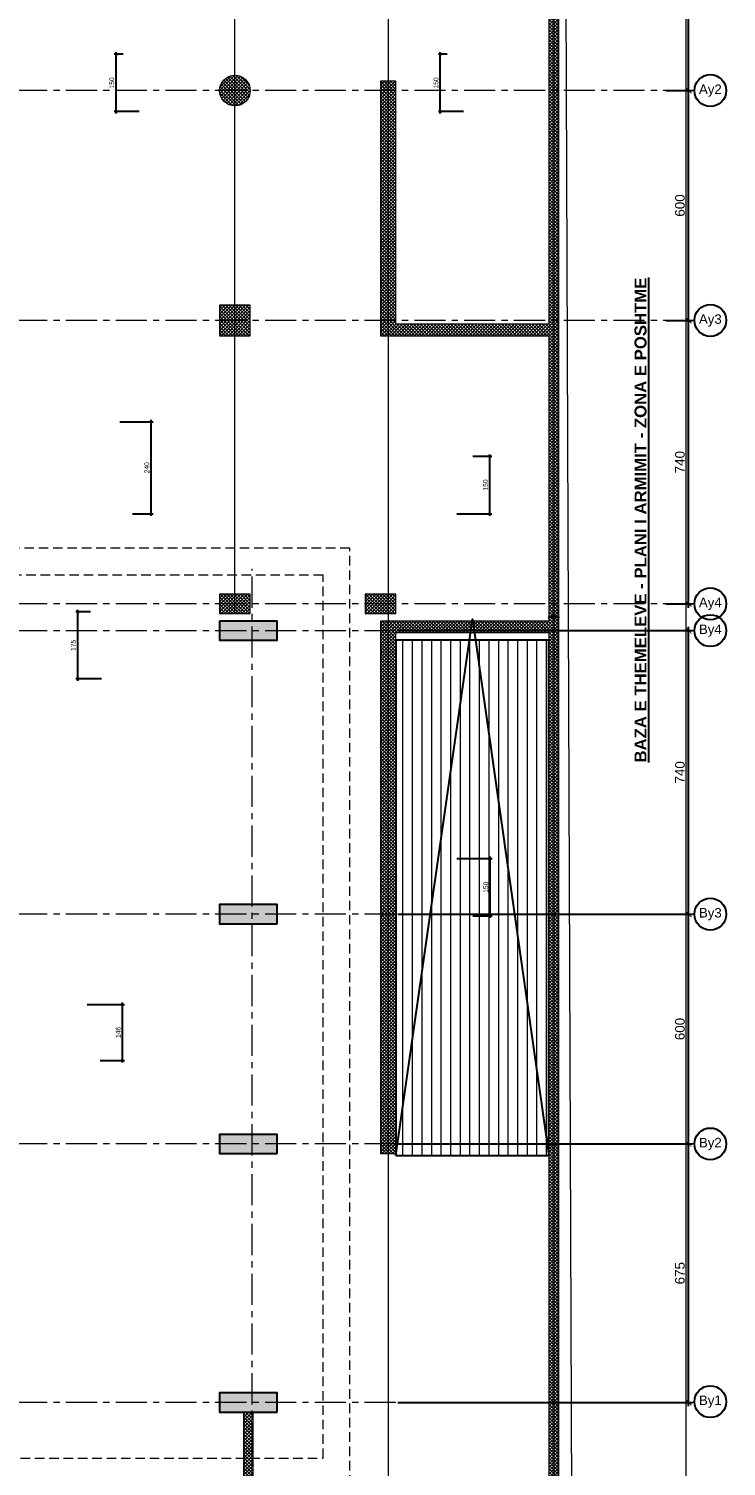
# Model space of a CAD drawing. Header units: centimetres. Extents: x 54080 to 84019, y -57712 to -39496.
# Drawn here: x 82197 to 84019, y -45618 to -41866 of the extents above; entities that cross this region are included whole.
import ezdxf
from ezdxf.enums import TextEntityAlignment as Align

# ---------------------------------------------------------------- set-up
doc = ezdxf.new("R2010")
doc.units = ezdxf.units.CM
doc.header["$LTSCALE"] = 50
doc.header["$MEASUREMENT"] = 0
for name, pattern in [('23486-A01$0${ Chain Double-Dash }', [0]), ('AXES', [2, 1.25, -0.25, 0.25, -0.25]), ('CACHE', [0.375, 0.25, -0.125]), ('CONTINU', [0]), ('Dot & Dashed', [335.138881, 158.75, -88.194444, 0, -88.194437])]:
    doc.linetypes.add(name, pattern=pattern)
doc.layers.get('0').update_dxf_attribs({"color": 8})
for name, color, linetype in [('ARMINF', 1, 'Continuous'), ('AXES', 10, 'AXES'), ('BETON COUPE', 3, 'CONTINU'), ('BETON TRAME', 252, 'Continuous'), ('BORD', 5, 'Continuous'), ('TEXTE', 7, 'Continuous')]:
    doc.layers.add(name, color=color, linetype=linetype)
for name, color, linetype, lineweight in [('BETON CACHE', 4, 'CACHE', 5), ('BETON HACHURE', 253, 'Continuous', 13), ('JOINT JEKTO', 150, 'AXES', 35)]:
    doc.layers.add(name, color=color, linetype=linetype, lineweight=lineweight)
doc.layers.add('FMULT', color=150, linetype='Continuous', plot=False)
doc.layers.add('HORS GEL', color=7, linetype='CACHE', lineweight=15, true_color=0x00661a)
doc.layers.add('New_2D Drafting - General_Pen_No__4', color=252, linetype='Continuous', lineweight=13, true_color=0x696969)
doc.styles.add('FN_TEXT_1.50', font='arial.ttf', dxfattribs={"height": 10})
doc.styles.add('RS_TEXT_1.50', font='arial.ttf', dxfattribs={"height": 12.5})
doc.styles.add('RS_TXT_100', font='arial.ttf', dxfattribs={"height": 25})
doc.styles.add('RS_TXT_50', font='arial.ttf', dxfattribs={"height": 12.5})
doc.dimstyles.new('RS_100CM_LINEAIRE', dxfattribs={"dimscale": 10, "dimtxt": 25, "dimasz": 1.5, "dimexe": 1, "dimexo": 2.5, "dimgap": 1, "dimtad": 1, "dimdec": 1, "dimrnd": 0.5, "dimdsep": 46, "dimtxsty": 'RS_TXT_100', "dimblk1": 'ARCHTICK', "dimblk2": 'ARCHTICK', "dimsah": 1, "dimcen": 2.5, "dimdle": 1, "dimclrt": 4, "dimadec": 0, "dimazin": 2, "dimtfac": 1, "dimtdec": 1, "dimtix": 1, "dimtmove": 2, "dimatfit": 3, "dimfxl": 1, "dimtolj": 1, "dimtzin": 0, "dimarcsym": 0})
doc.dimstyles.new('RS_50CM_LINEAIRE', dxfattribs={"dimscale": 5, "dimtxt": 12.5, "dimasz": 1.5, "dimexe": 1, "dimexo": 2.5, "dimgap": 1, "dimtad": 1, "dimdec": 1, "dimrnd": 0.5, "dimdsep": 46, "dimtxsty": 'RS_TXT_50', "dimblk1": 'ARCHTICK', "dimblk2": 'ARCHTICK', "dimsah": 1, "dimcen": 2.5, "dimdle": 1, "dimclrt": 4, "dimadec": 0, "dimazin": 2, "dimtfac": 1, "dimtdec": 1, "dimtix": 1, "dimtmove": 2, "dimatfit": 3, "dimfxl": 1, "dimtolj": 1, "dimtzin": 0, "dimarcsym": 0})

# ---------------------------------------------------------------- blocks, each defined once
blk = doc.blocks.new('_ArchTick')
at = {"color": 0, "linetype": 'ByBlock', "const_width": 0.15}
blk.add_lwpolyline([(-0.5, -0.5), (0.5, 0.5)], dxfattribs=at)
blk = doc.blocks.new('*D2972')
at = {"layer": 'ARMINF', "color": 0, "lineweight": -2, "transparency": 16777216}
for p, q in [((82325.1, -43567.8), (82325.1, -43382.8)), ((82358.9, -43387.8), (82320.1, -43387.8)), ((82387.2, -43562.8), (82320.1, -43562.8))]:
    blk.add_line(p, q, dxfattribs=at)
at = {"layer": 'Defpoints', "color": 0, "transparency": 16777216}
for p in [(82325.1, -43387.8), (82371.4, -43387.8), (82399.7, -43562.8)]:
    blk.add_point(p, dxfattribs=at)
at = {"layer": 'ARMINF', "color": 0, "lineweight": -2, "transparency": 16777216, "xscale": 7.5, "yscale": 7.5, "zscale": 7.5}
for p, rotation in [((82325.1, -43387.8), 90), ((82325.1, -43562.8), 270)]:
    blk.add_blockref('_ArchTick', p, dxfattribs=dict(at, rotation=rotation))
at = {"layer": 'ARMINF', "color": 4, "transparency": 16777216, "insert": (82313.8, -43475.3), "char_height": 12.5, "attachment_point": 5, "rotation": 90, "style": 'RS_TXT_50'}
blk.add_mtext('\\A1;175', dxfattribs=at)
blk = doc.blocks.new('*D2973')
at = {"layer": 'ARMINF', "color": 0, "lineweight": -2, "transparency": 16777216}
for p, q in [((82350, -44412.8), (82447.1, -44412.8)), ((82442.1, -44564), (82442.1, -44407.8)), ((82383.9, -44559), (82447.1, -44559))]:
    blk.add_line(p, q, dxfattribs=at)
at = {"layer": 'Defpoints', "color": 0, "transparency": 16777216}
for p in [(82337.5, -44412.8), (82442.1, -44412.8), (82371.4, -44559)]:
    blk.add_point(p, dxfattribs=at)
at = {"layer": 'ARMINF', "color": 0, "lineweight": -2, "transparency": 16777216, "xscale": 7.5, "yscale": 7.5, "zscale": 7.5}
for p, rotation in [((82442.1, -44412.8), 90), ((82442.1, -44559), 270)]:
    blk.add_blockref('_ArchTick', p, dxfattribs=dict(at, rotation=rotation))
at = {"layer": 'ARMINF', "color": 4, "transparency": 16777216, "insert": (82430.8, -44485.9), "char_height": 12.5, "attachment_point": 5, "rotation": 90, "style": 'RS_TXT_50'}
blk.add_mtext('\\A1;146', dxfattribs=at)
blk = doc.blocks.new('*D2974')
at = {"layer": 'ARMINF', "color": 0, "lineweight": -2, "transparency": 16777216}
for p, q in [((82435, -42891.6), (82522.1, -42891.6)), ((82517.1, -43136.7), (82517.1, -42886.6)), ((82468.5, -43131.7), (82522.1, -43131.7))]:
    blk.add_line(p, q, dxfattribs=at)
at = {"layer": 'Defpoints', "color": 0, "transparency": 16777216}
for p in [(82422.5, -42891.6), (82517.1, -42891.6), (82456, -43131.7)]:
    blk.add_point(p, dxfattribs=at)
at = {"layer": 'ARMINF', "color": 0, "lineweight": -2, "transparency": 16777216, "xscale": 7.5, "yscale": 7.5, "zscale": 7.5}
for p, rotation in [((82517.1, -42891.6), 90), ((82517.1, -43131.7), 270)]:
    blk.add_blockref('_ArchTick', p, dxfattribs=dict(at, rotation=rotation))
at = {"layer": 'ARMINF', "color": 4, "transparency": 16777216, "insert": (82505.7, -43011.7), "char_height": 12.5, "attachment_point": 5, "rotation": 90, "style": 'RS_TXT_50'}
blk.add_mtext('\\A1;240', dxfattribs=at)
blk = doc.blocks.new('*D2975')
at = {"layer": 'ARMINF', "color": 0, "lineweight": -2, "transparency": 16777216}
for p, q in [((82443.5, -41931.7), (82420.6, -41931.7)), ((82425.6, -42086.8), (82425.6, -41926.7)), ((82485.8, -42081.8), (82420.6, -42081.8))]:
    blk.add_line(p, q, dxfattribs=at)
at = {"layer": 'Defpoints', "color": 0, "transparency": 16777216}
for p in [(82425.6, -41931.7), (82456, -41931.7), (82498.3, -42081.8)]:
    blk.add_point(p, dxfattribs=at)
at = {"layer": 'ARMINF', "color": 0, "lineweight": -2, "transparency": 16777216, "xscale": 7.5, "yscale": 7.5, "zscale": 7.5}
for p, rotation in [((82425.6, -41931.7), 90), ((82425.6, -42081.8), 270)]:
    blk.add_blockref('_ArchTick', p, dxfattribs=dict(at, rotation=rotation))
at = {"layer": 'ARMINF', "color": 4, "transparency": 16777216, "insert": (82414.2, -42006.8), "char_height": 12.5, "attachment_point": 5, "rotation": 90, "style": 'RS_TXT_50'}
blk.add_mtext('\\A1;150', dxfattribs=at)
blk = doc.blocks.new('*D2976')
at = {"layer": 'ARMINF', "color": 0, "lineweight": -2, "transparency": 16777216}
for p, q in [((83290.2, -41931.7), (83267.2, -41931.7)), ((83272.2, -42086.8), (83272.2, -41926.7)), ((83332.4, -42081.8), (83267.2, -42081.8))]:
    blk.add_line(p, q, dxfattribs=at)
at = {"layer": 'Defpoints', "color": 0, "transparency": 16777216}
for p in [(83272.2, -41931.7), (83302.7, -41931.7), (83344.9, -42081.8)]:
    blk.add_point(p, dxfattribs=at)
at = {"layer": 'ARMINF', "color": 0, "lineweight": -2, "transparency": 16777216, "xscale": 7.5, "yscale": 7.5, "zscale": 7.5}
for p, rotation in [((83272.2, -41931.7), 90), ((83272.2, -42081.8), 270)]:
    blk.add_blockref('_ArchTick', p, dxfattribs=dict(at, rotation=rotation))
at = {"layer": 'ARMINF', "color": 4, "transparency": 16777216, "insert": (83260.8, -42006.8), "char_height": 12.5, "attachment_point": 5, "rotation": 90, "style": 'RS_TXT_50'}
blk.add_mtext('\\A1;150', dxfattribs=at)
blk = doc.blocks.new('*D2977')
at = {"layer": 'ARMINF', "color": 0, "lineweight": -2, "transparency": 16777216}
for p, q in [((83357.4, -42981.7), (83406.4, -42981.7)), ((83401.4, -43136.7), (83401.4, -42976.7)), ((83315.2, -43131.7), (83406.4, -43131.7))]:
    blk.add_line(p, q, dxfattribs=at)
at = {"layer": 'Defpoints', "color": 0, "transparency": 16777216}
for p in [(83344.9, -42981.7), (83401.4, -42981.7), (83302.7, -43131.7)]:
    blk.add_point(p, dxfattribs=at)
at = {"layer": 'ARMINF', "color": 0, "lineweight": -2, "transparency": 16777216, "xscale": 7.5, "yscale": 7.5, "zscale": 7.5}
for p, rotation in [((83401.4, -42981.7), 90), ((83401.4, -43131.7), 270)]:
    blk.add_blockref('_ArchTick', p, dxfattribs=dict(at, rotation=rotation))
at = {"layer": 'ARMINF', "color": 4, "transparency": 16777216, "insert": (83390, -43056.7), "char_height": 12.5, "attachment_point": 5, "rotation": 90, "style": 'RS_TXT_50'}
blk.add_mtext('\\A1;150', dxfattribs=at)
blk = doc.blocks.new('*D2978')
at = {"layer": 'ARMINF', "color": 0, "lineweight": -2, "transparency": 16777216}
for p, q in [((83315.2, -44031.7), (83407.3, -44031.7)), ((83402.3, -44186.7), (83402.3, -44026.7)), ((83357.4, -44181.7), (83407.3, -44181.7))]:
    blk.add_line(p, q, dxfattribs=at)
at = {"layer": 'Defpoints', "color": 0, "transparency": 16777216}
for p in [(83302.7, -44031.7), (83402.3, -44031.7), (83344.9, -44181.7)]:
    blk.add_point(p, dxfattribs=at)
at = {"layer": 'ARMINF', "color": 0, "lineweight": -2, "transparency": 16777216, "xscale": 7.5, "yscale": 7.5, "zscale": 7.5}
for p, rotation in [((83402.3, -44031.7), 90), ((83402.3, -44181.7), 270)]:
    blk.add_blockref('_ArchTick', p, dxfattribs=dict(at, rotation=rotation))
at = {"layer": 'ARMINF', "color": 4, "transparency": 16777216, "insert": (83391, -44106.7), "char_height": 12.5, "attachment_point": 5, "rotation": 90, "style": 'RS_TXT_50'}
blk.add_mtext('\\A1;150', dxfattribs=at)
blk = doc.blocks.new('AXES_FN')
at = {"color": 0, "linetype": 'Continuous'}
blk.add_circle((0, 15), 22.2, dxfattribs=at)
at = {"color": 0, "style": 'FN_TEXT_1.50'}
blk.add_attdef('AXES', text='', height=12.5, dxfattribs=at).set_placement((-48.9, 20.6), align=Align.MIDDLE_CENTER)
blk = doc.blocks.new('*D2952')
at = {"layer": 'AXES', "color": 0, "linetype": 'Continuous', "lineweight": -2, "ltscale": 0.5, "transparency": 16777216}
for p, q in [((83860.8, -42626.9), (83930.7, -42626.9)), ((83920.7, -43376.9), (83920.7, -42616.9)), ((83860.8, -43366.9), (83930.7, -43366.9))]:
    blk.add_line(p, q, dxfattribs=at)
at = {"layer": 'Defpoints', "color": 0, "linetype": 'Continuous', "ltscale": 0.5, "transparency": 16777216}
for p in [(83835.8, -42626.9), (83920.7, -42626.9), (83835.8, -43366.9)]:
    blk.add_point(p, dxfattribs=at)
at = {"layer": 'AXES', "color": 0, "linetype": 'Continuous', "lineweight": -2, "ltscale": 0.5, "transparency": 16777216, "xscale": 15, "yscale": 15, "zscale": 15}
for p, rotation in [((83920.7, -42626.9), 90), ((83920.7, -43366.9), 270)]:
    blk.add_blockref('_ArchTick', p, dxfattribs=dict(at, rotation=rotation))
at = {"layer": 'AXES', "color": 4, "linetype": 'Continuous', "lineweight": 5, "ltscale": 0.5, "transparency": 16777216, "insert": (83898, -42996.9), "char_height": 25, "attachment_point": 5, "rotation": 90, "style": 'RS_TXT_100'}
blk.add_mtext('\\A1;740', dxfattribs=at)
blk = doc.blocks.new('*D2953')
at = {"layer": 'AXES', "color": 0, "linetype": 'Continuous', "lineweight": -2, "ltscale": 0.5, "transparency": 16777216}
for p, q in [((83860.8, -42026.9), (83930.7, -42026.9)), ((83920.7, -42636.9), (83920.7, -42016.9)), ((83860.8, -42626.9), (83930.7, -42626.9))]:
    blk.add_line(p, q, dxfattribs=at)
at = {"layer": 'Defpoints', "color": 0, "linetype": 'Continuous', "ltscale": 0.5, "transparency": 16777216}
for p in [(83835.8, -42026.9), (83920.7, -42026.9), (83835.8, -42626.9)]:
    blk.add_point(p, dxfattribs=at)
at = {"layer": 'AXES', "color": 0, "linetype": 'Continuous', "lineweight": -2, "ltscale": 0.5, "transparency": 16777216, "xscale": 15, "yscale": 15, "zscale": 15}
for p, rotation in [((83920.7, -42026.9), 90), ((83920.7, -42626.9), 270)]:
    blk.add_blockref('_ArchTick', p, dxfattribs=dict(at, rotation=rotation))
at = {"layer": 'AXES', "color": 4, "linetype": 'Continuous', "lineweight": 5, "ltscale": 0.5, "transparency": 16777216, "insert": (83898, -42326.9), "char_height": 25, "attachment_point": 5, "rotation": 90, "style": 'RS_TXT_100'}
blk.add_mtext('\\A1;600', dxfattribs=at)
blk = doc.blocks.new('*D2954')
at = {"layer": 'AXES', "color": 0, "linetype": 'Continuous', "lineweight": -2, "ltscale": 0.5, "transparency": 16777216}
for p, q in [((83860.8, -41351.9), (83930.7, -41351.9)), ((83920.7, -42036.9), (83920.7, -41341.9)), ((83860.8, -42026.9), (83930.7, -42026.9))]:
    blk.add_line(p, q, dxfattribs=at)
at = {"layer": 'Defpoints', "color": 0, "linetype": 'Continuous', "ltscale": 0.5, "transparency": 16777216}
for p in [(83835.8, -41351.9), (83920.7, -41351.9), (83835.8, -42026.9)]:
    blk.add_point(p, dxfattribs=at)
at = {"layer": 'AXES', "color": 0, "linetype": 'Continuous', "lineweight": -2, "ltscale": 0.5, "transparency": 16777216, "xscale": 15, "yscale": 15, "zscale": 15}
for p, rotation in [((83920.7, -41351.9), 90), ((83920.7, -42026.9), 270)]:
    blk.add_blockref('_ArchTick', p, dxfattribs=dict(at, rotation=rotation))
at = {"layer": 'AXES', "color": 4, "linetype": 'Continuous', "lineweight": 5, "ltscale": 0.5, "transparency": 16777216, "insert": (83898, -41689.4), "char_height": 25, "attachment_point": 5, "rotation": 90, "style": 'RS_TXT_100'}
blk.add_mtext('\\A1;675', dxfattribs=at)
blk = doc.blocks.new('*D2958')
at = {"layer": 'AXES', "color": 0, "linetype": 'Continuous', "lineweight": -2, "ltscale": 0.5, "transparency": 16777216}
for p, q in [((83920.7, -45461.9), (83920.7, -44766.9)), ((83160.8, -44776.9), (83930.7, -44776.9)), ((83160.8, -45451.9), (83930.7, -45451.9))]:
    blk.add_line(p, q, dxfattribs=at)
at = {"layer": 'Defpoints', "color": 0, "linetype": 'Continuous', "ltscale": 0.5, "transparency": 16777216}
for p in [(83135.8, -44776.9), (83920.7, -44776.9), (83135.8, -45451.9)]:
    blk.add_point(p, dxfattribs=at)
at = {"layer": 'AXES', "color": 0, "linetype": 'Continuous', "lineweight": -2, "ltscale": 0.5, "transparency": 16777216, "xscale": 15, "yscale": 15, "zscale": 15}
for p, rotation in [((83920.7, -44776.9), 90), ((83920.7, -45451.9), 270)]:
    blk.add_blockref('_ArchTick', p, dxfattribs=dict(at, rotation=rotation))
at = {"layer": 'AXES', "color": 4, "linetype": 'Continuous', "lineweight": 5, "ltscale": 0.5, "transparency": 16777216, "insert": (83898, -45114.4), "char_height": 25, "attachment_point": 5, "rotation": 90, "style": 'RS_TXT_100'}
blk.add_mtext('\\A1;675', dxfattribs=at)
blk = doc.blocks.new('*D2959')
at = {"layer": 'AXES', "color": 0, "linetype": 'Continuous', "lineweight": -2, "ltscale": 0.5, "transparency": 16777216}
for p, q in [((83920.7, -44786.9), (83920.7, -44166.9)), ((83160.8, -44176.9), (83930.7, -44176.9)), ((83160.8, -44776.9), (83930.7, -44776.9))]:
    blk.add_line(p, q, dxfattribs=at)
at = {"layer": 'Defpoints', "color": 0, "linetype": 'Continuous', "ltscale": 0.5, "transparency": 16777216}
for p in [(83135.8, -44176.9), (83920.7, -44176.9), (83135.8, -44776.9)]:
    blk.add_point(p, dxfattribs=at)
at = {"layer": 'AXES', "color": 0, "linetype": 'Continuous', "lineweight": -2, "ltscale": 0.5, "transparency": 16777216, "xscale": 15, "yscale": 15, "zscale": 15}
for p, rotation in [((83920.7, -44176.9), 90), ((83920.7, -44776.9), 270)]:
    blk.add_blockref('_ArchTick', p, dxfattribs=dict(at, rotation=rotation))
at = {"layer": 'AXES', "color": 4, "linetype": 'Continuous', "lineweight": 5, "ltscale": 0.5, "transparency": 16777216, "insert": (83898, -44476.9), "char_height": 25, "attachment_point": 5, "rotation": 90, "style": 'RS_TXT_100'}
blk.add_mtext('\\A1;600', dxfattribs=at)
blk = doc.blocks.new('*D2960')
at = {"layer": 'AXES', "color": 0, "linetype": 'Continuous', "lineweight": -2, "ltscale": 0.5, "transparency": 16777216}
for p, q in [((83160.8, -43436.9), (83930.7, -43436.9)), ((83920.7, -44186.9), (83920.7, -43426.9)), ((83160.8, -44176.9), (83930.7, -44176.9))]:
    blk.add_line(p, q, dxfattribs=at)
at = {"layer": 'Defpoints', "color": 0, "linetype": 'Continuous', "ltscale": 0.5, "transparency": 16777216}
for p in [(83135.8, -43436.9), (83920.7, -43436.9), (83135.8, -44176.9)]:
    blk.add_point(p, dxfattribs=at)
at = {"layer": 'AXES', "color": 0, "linetype": 'Continuous', "lineweight": -2, "ltscale": 0.5, "transparency": 16777216, "xscale": 15, "yscale": 15, "zscale": 15}
for p, rotation in [((83920.7, -43436.9), 90), ((83920.7, -44176.9), 270)]:
    blk.add_blockref('_ArchTick', p, dxfattribs=dict(at, rotation=rotation))
at = {"layer": 'AXES', "color": 4, "linetype": 'Continuous', "lineweight": 5, "ltscale": 0.5, "transparency": 16777216, "insert": (83898, -43806.9), "char_height": 25, "attachment_point": 5, "rotation": 90, "style": 'RS_TXT_100'}
blk.add_mtext('\\A1;740', dxfattribs=at)

msp = doc.modelspace()

# ---------------------------------------------------------------- hatches: boundary and pattern name
at = {"layer": 'BETON HACHURE', "transparency": 33554585}
h = msp.add_hatch(dxfattribs=at)
h.set_pattern_fill('ANSI37', color=256, scale=50, angle=270, style=0)
h.set_pattern_definition([(315, (25399.573, 28300.811), (4.4194174, 4.4194174), []), (45, (25399.573, 28300.811), (-4.4194174, 4.4194174), [])])
h.paths.add_polyline_path([(80895.79, -43201.8), (80920.79, -43201.8), (80920.79, -43526.8), (80895.79, -43526.8)], flags=0)
h.paths.add_polyline_path([(80895.79, -43201.8), (80920.79, -43201.8), (80920.79, -43526.8), (80895.79, -43526.8)], flags=0)
h.paths.add_polyline_path([(83075.78, -43341.94), (83075.79, -43391.94), (83155.79, -43391.94), (83155.78, -43341.94)], flags=0)
h.paths.add_polyline_path([(82695.78, -43341.94), (82695.78, -43391.94), (82775.78, -43391.94), (82775.78, -43341.94)], flags=0)
edge = h.paths.add_edge_path(flags=0)
edge.add_arc((82735.78, -42026.94), 40, 0, 360)
edge = h.paths.add_edge_path(flags=0)
edge.add_arc((82735.78, -41351.94), 40, 0, 360)
edge = h.paths.add_edge_path(flags=0)
edge.add_arc((82735.78, -42626.94), 40, 0, 360)
h.paths.add_polyline_path([(83580.79, -40881.8), (79391.94, -40881.8), (79002.65, -45618.5), (83580.79, -46068.09)])
edge = h.paths.add_edge_path(flags=0)
edge.add_arc((82735.78, -42626.94), 40, 0, 360)
h.paths.add_polyline_path([(81520.79, -40906.8), (81520.79, -41326.94), (81545.79, -41326.94), (81545.79, -40906.8), (83115.79, -40906.8), (83115.78, -41376.94), (83155.79, -41376.94), (83155.79, -40906.8), (83555.79, -40906.8), (83555.79, -42636.94), (83155.79, -42636.94), (83155.79, -42001.94), (83115.78, -42001.94), (83115.78, -42666.94), (83555.79, -42666.94), (83555.79, -43411.94), (83115.78, -43411.94), (83115.78, -44801.94), (83155.79, -44801.94), (83155.79, -43441.94), (83555.79, -43441.94), (83555.79, -46040.52), (82783.29, -45964.65), (82783.29, -45476.94), (82758.29, -45476.94), (82758.29, -45962.2), (81453.29, -45834.04), (81453.29, -45476.94), (81428.29, -45476.94), (81428.29, -45831.59), (80240.79, -45714.97), (80240.79, -45476.94), (80190.79, -45476.94), (80190.79, -45710.06), (79029.58, -45596.03), (79100.93, -44727.94), (79410.79, -44727.94), (79410.79, -44677.94), (79105.04, -44677.94), (79204.97, -43461.94), (79410.79, -43461.94), (79410.79, -43411.94), (79209.08, -43411.94), (79210.93, -43391.94), (79410.79, -43391.94), (79410.79, -43341.94), (79214.84, -43341.94), (79271.54, -42651.94), (79410.79, -42651.94), (79410.79, -42601.94), (79275.65, -42601.94), (79320.86, -42051.94), (79410.79, -42051.94), (79410.79, -42001.94), (79324.97, -42001.94), (79414.97, -40906.8), (80193.29, -40906.8), (80193.29, -41326.94), (80218.29, -41326.94), (80218.29, -40906.8)], flags=16)
h.paths.add_polyline_path([(82695.78, -42586.94), (82695.78, -42666.94), (82775.78, -42666.94), (82775.78, -42586.94)], flags=0)
at = {"layer": 'BETON TRAME', "transparency": 33554559}
h = msp.add_hatch(color=256, dxfattribs=at)
h.dxf.hatch_style = 1
h.paths.add_polyline_path([(81975.79, -44151.94), (82010.79, -44151.94), (82010.79, -44801.94), (81975.79, -44801.94), (81975.79, -44626.94), (81515.79, -44626.94), (81515.79, -44801.94), (81480.79, -44801.94), (81480.79, -44151.94), (81515.79, -44151.94), (81515.79, -44586.94), (81725.79, -44586.94), (81725.79, -44256.94), (81765.79, -44256.94), (81765.79, -44586.94), (81975.79, -44586.94)])
h.paths.add_polyline_path([(82845.79, -45476.94), (82845.79, -45426.94), (82695.79, -45426.94), (82695.79, -45476.94)])
h.paths.add_polyline_path([(82125.79, -45476.94), (82125.79, -45426.94), (81975.79, -45426.94), (81975.79, -45476.94)])
h.paths.add_polyline_path([(81515.79, -45476.94), (81515.79, -45426.94), (81365.79, -45426.94), (81365.79, -45476.94)])
h.paths.add_polyline_path([(80795.79, -45476.94), (80795.79, -45426.94), (80645.79, -45426.94), (80645.79, -45476.94)])
h.paths.add_polyline_path([(80795.79, -44801.94), (80795.79, -44751.94), (80645.79, -44751.94), (80645.79, -44801.94)])
h.paths.add_polyline_path([(82845.79, -44801.94), (82845.79, -44751.94), (82695.79, -44751.94), (82695.79, -44801.94)])
h.paths.add_polyline_path([(82845.79, -44201.94), (82845.79, -44151.94), (82695.79, -44151.94), (82695.79, -44201.94)])
h.paths.add_polyline_path([(80795.79, -44201.94), (80795.79, -44151.94), (80645.79, -44151.94), (80645.79, -44201.94)])
h.paths.add_polyline_path([(80795.79, -43461.94), (80795.79, -43411.94), (80645.79, -43411.94), (80645.79, -43461.94)])
h.paths.add_polyline_path([(82695.79, -43411.94), (82695.79, -43461.94), (82845.79, -43461.94), (82845.79, -43411.94)])
h.paths.add_polyline_path([(82030.79, -43461.94), (82030.79, -43411.94), (81905.79, -43411.94), (81905.79, -43461.94)])
h.paths.add_polyline_path([(81585.79, -43461.94), (81585.79, -43411.94), (81460.79, -43411.94), (81460.79, -43461.94)])
h.paths.add_polyline_path([(81610.79, -43411.94), (81585.79, -43411.94), (81585.79, -43916.94), (81610.79, -43916.94)])
h.paths.add_polyline_path([(81905.79, -43411.94), (81880.79, -43411.94), (81880.79, -43916.94), (81905.79, -43916.94)])
at = {"layer": 'New_2D Drafting - General_Pen_No__4', "linetype": 'Continuous', "lineweight": 0, "true_color": 0xc7c8ca, "transparency": 33554546}
h = msp.add_hatch(dxfattribs=at)
h.set_pattern_fill('ANSI31', color=9, scale=200, angle=45, style=0)
h.set_pattern_definition([(90, (25399.573, 28300.81), (-25, 0), [])])
h.paths.add_polyline_path([(83155.79, -44806.8), (83555.79, -44806.8), (83555.79, -43461.94), (83155.79, -43461.94)])

# ---------------------------------------------------------------- linework, layer by layer
at = {"layer": 'AXES', "lineweight": 5, "ltscale": 1.3}
for p, q in [((83935.79, -42026.94), (78755.79, -42026.94)), ((83935.79, -42626.94), (78755.79, -42626.94)), ((82780.79, -46366.94), (82780.79, -43275.35)), ((83935.79, -43366.94), (78755.79, -43366.94)), ((83935.79, -43436.94), (78755.79, -43436.94)), ((83935.79, -44176.94), (78755.79, -44176.94)), ((83935.79, -44776.94), (78755.79, -44776.94)), ((83935.79, -45451.94), (78755.79, -45451.94))]:
    msp.add_line(p, q, dxfattribs=at)
at = {"layer": 'BETON CACHE', "color": 232, "linetype": 'Dot & Dashed', "ltscale": 2}
msp.add_lwpolyline([(83616.41, -46202.04), (82303.17, -46162.29), (78955.92, -45756.51), (79357.02, -40875.84), (83006.3, -40762.32), (83595.7, -40768.89)], close=True, dxfattribs=at)
at = {"layer": 'BETON CACHE', "lineweight": 5, "ltscale": 2}
for points in [[(80455.79, -45666.94), (83035.79, -45666.94), (83035.79, -43221.94), (81800.79, -43221.94), (81800.79, -41136.94), (79370.97, -41136.94), (79170.03, -43581.94), (80455.79, -43581.94)], [(80525.79, -45596.94), (82965.79, -45596.94), (82965.79, -43291.94), (81730.79, -43291.94), (81730.79, -41206.94), (79365.22, -41206.94), (79175.78, -43511.94), (80525.79, -43511.94)]]:
    msp.add_lwpolyline(points, close=True, dxfattribs=at)
at = {"layer": 'BETON COUPE', "lineweight": 5}
for points in [[(83580.79, -40881.8), (79391.94, -40881.8), (79002.65, -45618.5), (83580.79, -46068.09)], [(82695.78, -42586.94), (82695.78, -42666.94), (82775.78, -42666.94), (82775.78, -42586.94)], [(82695.78, -43341.94), (82695.78, -43391.94), (82775.78, -43391.94), (82775.78, -43341.94)], [(83075.79, -43341.94), (83075.79, -43391.94), (83155.79, -43391.94), (83155.79, -43341.94)]]:
    msp.add_lwpolyline(points, close=True, dxfattribs=at)
for points in [[(83555.79, -40906.8), (83555.79, -42636.94), (83155.79, -42636.94), (83155.79, -42001.94), (83115.78, -42001.94), (83115.78, -42666.94), (83555.79, -42666.94), (83555.79, -43411.94), (83115.78, -43411.94), (83115.78, -44801.94), (83155.79, -44801.94), (83155.79, -43441.94), (83555.79, -43441.94), (83555.79, -46040.52)], [(82783.29, -45964.65), (82783.29, -45476.94), (82758.29, -45476.94), (82758.29, -45962.2)]]:
    msp.add_lwpolyline(points, dxfattribs=at)
at = {"layer": 'BETON COUPE'}
for points in [[(82695.79, -43411.94), (82695.79, -43461.94), (82845.79, -43461.94), (82845.79, -43411.94)], [(82845.79, -44201.94), (82845.79, -44151.94), (82695.79, -44151.94), (82695.79, -44201.94)], [(82845.79, -44801.94), (82845.79, -44751.94), (82695.79, -44751.94), (82695.79, -44801.94)], [(82845.79, -45476.94), (82845.79, -45426.94), (82695.79, -45426.94), (82695.79, -45476.94)]]:
    msp.add_lwpolyline(points, close=True, dxfattribs=at)
msp.add_lwpolyline([(83155.79, -44806.8), (83355.79, -43406.74), (83555.79, -44806.8)], dxfattribs=at)
at = {"layer": 'BETON COUPE', "lineweight": 5, "ltscale": 0.5}
msp.add_circle((82735.78, -42026.94), 40, dxfattribs=at)
at = {"layer": 'BORD'}
for points in [[(83580.79, -46068.09), (83580.79, -40881.8), (79391.94, -40881.8), (79002.65, -45618.5)], [(83155.79, -44806.8), (83555.79, -44806.8), (83555.79, -43461.94), (83155.79, -43461.94)]]:
    msp.add_lwpolyline(points, close=True, dxfattribs=at)
msp.add_lwpolyline([(83555.26, -43400.94), (83580.79, -43400.94)], dxfattribs=at)
at = {"layer": 'FMULT', "lineweight": 5, "ltscale": 0.5}
msp.add_lwpolyline([(78618.36, -46474.05), (83914.12, -46474.05), (83914.12, -40129.83), (78618.36, -40129.83)], close=True, dxfattribs=at)
at = {"layer": 'HORS GEL', "linetype": '23486-A01$0${ Chain Double-Dash }', "ltscale": 1.2}
for p, q in [((82735.78, -43391.94), (82735.78, -40636.94)), ((83135.78, -40636.94), (83135.78, -46366.94)), ((83568.29, -40636.94), (83568.29, -46366.94))]:
    msp.add_line(p, q, dxfattribs=at)
at = {"layer": 'JOINT JEKTO', "lineweight": 5, "ltscale": 0.5}
for p, q in [((83555.79, -43398.94), (83555.45, -43400.43)), ((83555.79, -43404.94), (83555.45, -43403.45)), ((83561.96, -43400.94), (83555.79, -43400.94)), ((83580.79, -43401.94), (83555.79, -43401.94)), ((83561.96, -43402.94), (83555.79, -43402.94)), ((83580.79, -43400.94), (83574.61, -43400.94)), ((83580.79, -43402.94), (83574.61, -43402.94)), ((83580.79, -43398.94), (83581.12, -43400.43)), ((83580.79, -43404.94), (83581.12, -43403.45))]:
    msp.add_line(p, q, dxfattribs=at)
msp.add_circle((83568.29, -43401.94), 3, dxfattribs=at)
for centre, radius, start, end in [((83555.79, -43401.94), 1, 139.56546, 220.43454), ((83553.5, -43399.99), 2, 319.56546, 347.45747), ((83553.5, -43403.88), 2, 12.54253, 40.43454), ((83561.96, -43398.94), 2, 270, 334.62307), ((83561.96, -43404.94), 2, 25.37693, 90), ((83568.29, -43401.94), 5, 25.37693, 154.62307), ((83568.29, -43401.94), 5, 205.37693, 334.62307), ((83574.61, -43398.94), 2, 205.37693, 270), ((83574.61, -43404.94), 2, 90, 154.62307), ((83583.07, -43399.99), 2, 192.54253, 220.43454), ((83583.07, -43403.88), 2, 139.56546, 167.45747), ((83580.79, -43401.94), 1, 319.56546, 40.43454)]:
    msp.add_arc(centre, radius, start, end, dxfattribs=at)

# ---------------------------------------------------------------- block references
at = {"layer": 'AXES', "linetype": 'ByBlock'}
ref = msp.add_blockref('AXES_FN', (83949.25, -42026.94), dxfattribs=dict(at, xscale=1.875, yscale=1.875, zscale=1.875, rotation=270))
ref.add_attrib('AXES', 'Ay2', dxfattribs={"layer": '0', "color": 0, "height": 24.75, "style": 'RS_TEXT_1.50'}).set_placement((83977.37, -42026.94), align=Align.MIDDLE)
ref = msp.add_blockref('AXES_FN', (83949.25, -42626.94), dxfattribs=dict(at, xscale=1.875, yscale=1.875, zscale=1.875, rotation=270))
ref.add_attrib('AXES', 'Ay3', dxfattribs={"layer": '0', "color": 0, "height": 24.75, "style": 'RS_TEXT_1.50'}).set_placement((83977.37, -42626.94), align=Align.MIDDLE)
ref = msp.add_blockref('AXES_FN', (83949.25, -43366.94), dxfattribs=dict(at, xscale=1.875, yscale=1.875, zscale=1.875, rotation=270))
ref.add_attrib('AXES', 'Ay4', dxfattribs={"layer": '0', "color": 0, "height": 24.75, "style": 'RS_TEXT_1.50'}).set_placement((83977.37, -43366.94), align=Align.MIDDLE)
ref = msp.add_blockref('AXES_FN', (83949.25, -43436.94), dxfattribs=dict(at, xscale=1.875, yscale=1.875, zscale=1.875, rotation=270))
ref.add_attrib('AXES', 'By4', dxfattribs={"layer": '0', "color": 0, "height": 24.75, "style": 'RS_TEXT_1.50'}).set_placement((83977.37, -43436.94), align=Align.MIDDLE)
ref = msp.add_blockref('AXES_FN', (83949.25, -44176.94), dxfattribs=dict(at, xscale=1.875, yscale=1.875, zscale=1.875, rotation=270))
ref.add_attrib('AXES', 'By3', dxfattribs={"layer": '0', "color": 0, "height": 24.75, "style": 'RS_TEXT_1.50'}).set_placement((83977.37, -44176.94), align=Align.MIDDLE)
ref = msp.add_blockref('AXES_FN', (83949.25, -44776.94), dxfattribs=dict(at, xscale=1.875, yscale=1.875, zscale=1.875, rotation=270))
ref.add_attrib('AXES', 'By2', dxfattribs={"layer": '0', "color": 0, "height": 24.75, "style": 'RS_TEXT_1.50'}).set_placement((83977.37, -44776.94), align=Align.MIDDLE)
ref = msp.add_blockref('AXES_FN', (83949.19, -45449.77), dxfattribs=dict(at, xscale=1.875, yscale=1.875, zscale=1.875, rotation=270))
ref.add_attrib('AXES', 'By1', dxfattribs={"layer": '0', "color": 0, "height": 24.75, "style": 'RS_TEXT_1.50'}).set_placement((83977.31, -45449.77), align=Align.MIDDLE)

# ---------------------------------------------------------------- texts
at = {"layer": 'TEXTE', "insert": (83795.2, -43148.27), "char_height": 31.25, "width": 2458.8095, "attachment_point": 5, "rotation": 90, "style": 'RS_TEXT_1.50'}
msp.add_mtext('{\\fArial|b1|i0|c0|p34;\\LBAZA E THEMELEVE - PLANI I ARMIMIT - ZONA E POSHTME}', dxfattribs=at)

# ---------------------------------------------------------------- dimensions: what is measured, and where the dimension line sits
at = {"layer": 'ARMINF'}
for base, p1, p2, picture, middle in [((82425.56, -41931.74), (82498.28, -42081.8), (82456.05, -41931.74), '*D2975', (82414.17, -42006.77)), ((83272.21, -41931.74), (83344.94, -42081.8), (83302.7, -41931.74), '*D2976', (83260.83, -42006.77)), ((82517.12, -42891.61), (82456.05, -43131.74), (82422.5, -42891.61), '*D2974', (82505.73, -43011.68)), ((83401.42, -42981.74), (83302.7, -43131.74), (83344.94, -42981.74), '*D2977', (83390.04, -43056.74)), ((82325.15, -43387.8), (82399.66, -43562.8), (82371.38, -43387.8), '*D2972', (82313.76, -43475.3)), ((83402.34, -44031.68), (83344.94, -44181.74), (83302.7, -44031.68), '*D2978', (83390.96, -44106.71)), ((82442.14, -44412.8), (82371.38, -44559), (82337.47, -44412.8), '*D2973', (82430.76, -44485.9))]:
    dim = msp.add_linear_dim(base=base, p1=p1, p2=p2, angle=90, dimstyle='RS_50CM_LINEAIRE', dxfattribs=at)
    dim.commit()
    dim.dimension.update_dxf_attribs({"geometry": picture, "text_midpoint": middle})
at = {"layer": 'AXES', "linetype": 'Continuous', "lineweight": 5, "ltscale": 0.5}
for base, p1, p2, picture, middle in [((83920.73, -41351.94), (83835.79, -42026.94), (83835.79, -41351.94), '*D2954', (83897.97, -41689.44)), ((83920.73, -42026.94), (83835.79, -42626.94), (83835.79, -42026.94), '*D2953', (83897.97, -42326.94)), ((83920.73, -42626.94), (83835.79, -43366.94), (83835.79, -42626.94), '*D2952', (83897.97, -42996.94)), ((83920.73, -43436.94), (83135.79, -44176.94), (83135.79, -43436.94), '*D2960', (83897.97, -43806.94)), ((83920.73, -44176.94), (83135.79, -44776.94), (83135.79, -44176.94), '*D2959', (83897.97, -44476.94)), ((83920.73, -44776.94), (83135.79, -45451.94), (83135.79, -44776.94), '*D2958', (83897.97, -45114.44))]:
    dim = msp.add_linear_dim(base=base, p1=p1, p2=p2, angle=270, dimstyle='RS_100CM_LINEAIRE', dxfattribs=at)
    dim.commit()
    dim.dimension.update_dxf_attribs({"geometry": picture, "text_midpoint": middle})

doc.saveas('drawing.dxf')
